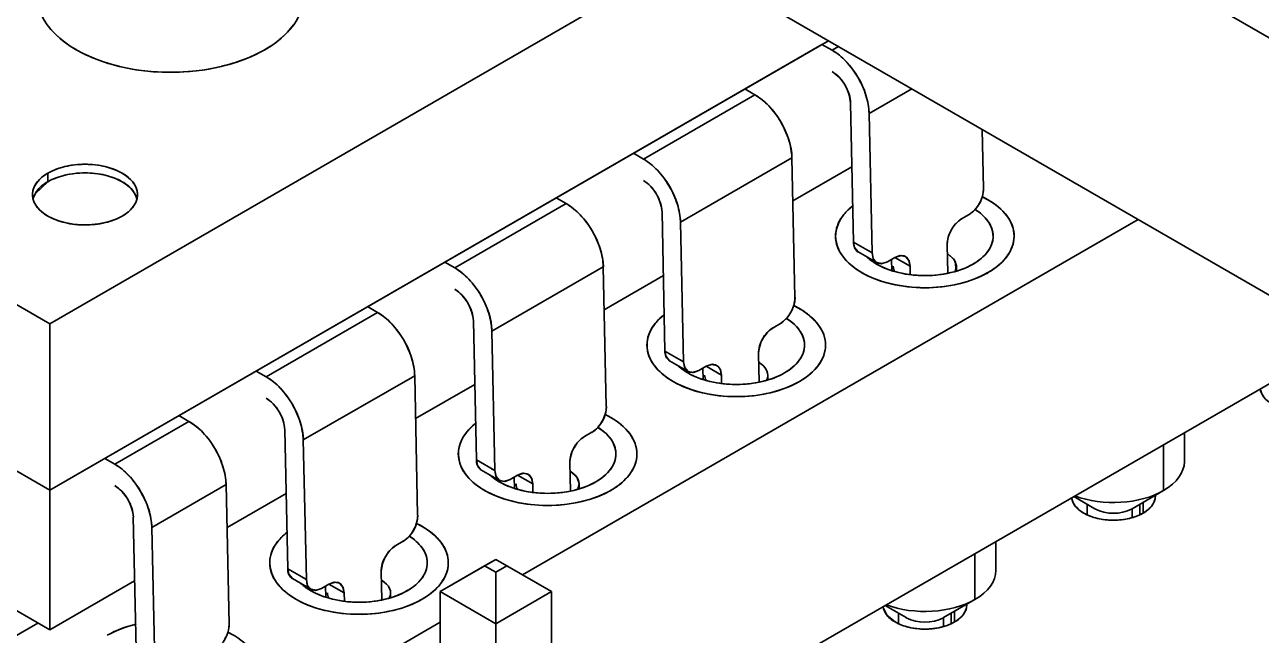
# Model space of a CAD drawing. Extents: x 146 to 1134, y 78 to 926.
# Drawn here: x 788.86 to 800.64, y 861.7 to 867.51 of the extents above; entities that cross this region are included whole.
import ezdxf

# ---------------------------------------------------------------- set-up
doc = ezdxf.new("R2010")
doc.units = 0

msp = doc.modelspace()

# ---------------------------------------------------------------- linework, layer by layer
at = {"color": 7, "lineweight": 35}
for p, q in [((754.612, 894.001), (819.524, 856.524)), ((756.733, 890.326), (817.403, 855.299))]:
    msp.add_line(p, q, dxfattribs=at)
at = {"color": 7, "lineweight": 35, "ltscale": 0.174438}
for p, q in [((795.142, 868.151), (789.1, 864.662)), ((789.1, 864.662), (795.142, 868.151))]:
    msp.add_line(p, q, dxfattribs=at)
at = {"color": 7, "lineweight": 35, "ltscale": 0.214061}
msp.add_line((796.515, 867.358), (789.1, 863.077), dxfattribs=at)
at = {"color": 7, "lineweight": 35, "ltscale": 0.212289}
msp.add_line((789.1, 863.077), (796.453, 867.323), dxfattribs=at)
at = {"color": 7, "lineweight": 35, "ltscale": 0.002759}
for p, q in [((796.453, 867.323), (796.549, 867.268)), ((796.453, 867.323), (796.549, 867.268)), ((795.814, 866.843), (795.718, 866.898)), ((795.814, 866.843), (795.718, 866.898)), ((794.018, 865.806), (793.922, 865.861)), ((794.018, 865.806), (793.922, 865.861)), ((792.861, 865.249), (792.957, 865.194)), ((792.861, 865.249), (792.957, 865.194)), ((792.221, 864.769), (792.126, 864.825)), ((792.221, 864.769), (792.126, 864.825)), ((790.425, 863.732), (790.33, 863.788)), ((790.425, 863.732), (790.33, 863.788)), ((789.623, 863.379), (789.718, 863.324)), ((789.623, 863.379), (789.718, 863.324))]:
    msp.add_line(p, q, dxfattribs=at)
at = {"color": 7, "lineweight": 35, "ltscale": 0.001773}
for p, q in [((796.61, 867.303), (796.549, 867.268)), ((796.549, 867.268), (796.61, 867.303))]:
    msp.add_line(p, q, dxfattribs=at)
at = {"color": 7, "lineweight": 35, "ltscale": 0.011724}
for p, q in [((797.309, 866.9), (796.902, 866.666)), ((796.902, 866.666), (797.309, 866.9))]:
    msp.add_line(p, q, dxfattribs=at)
at = {"color": 7, "lineweight": 35, "ltscale": 0.030619}
for p, q in [((794.753, 866.231), (795.814, 866.843)), ((795.814, 866.843), (794.753, 866.231)), ((795.106, 865.629), (796.167, 866.241)), ((796.167, 866.241), (795.106, 865.629)), ((794.018, 865.806), (792.957, 865.194)), ((792.957, 865.194), (794.018, 865.806)), ((794.371, 865.204), (793.31, 864.592)), ((793.31, 864.592), (794.371, 865.204)), ((791.161, 864.157), (792.221, 864.769)), ((792.221, 864.769), (791.161, 864.157)), ((791.514, 863.555), (792.575, 864.167)), ((792.575, 864.167), (791.514, 863.555))]:
    msp.add_line(p, q, dxfattribs=at)
at = {"color": 7, "lineweight": 35, "ltscale": 0.033102}
for p, q in [((796.726, 866.763), (796.754, 865.439)), ((796.754, 865.439), (796.726, 866.763)), ((793.134, 864.689), (793.162, 863.365)), ((793.162, 863.365), (793.134, 864.689)), ((791.338, 863.652), (791.366, 862.328)), ((791.366, 862.328), (791.338, 863.652))]:
    msp.add_line(p, q, dxfattribs=at)
at = {"color": 7, "lineweight": 35, "ltscale": 0.033232}
for p, q in [((796.902, 866.666), (796.931, 865.337)), ((796.902, 866.666), (796.931, 865.337)), ((796.196, 864.912), (796.167, 866.241)), ((796.196, 864.912), (796.167, 866.241)), ((795.106, 865.629), (795.135, 864.3)), ((795.106, 865.629), (795.135, 864.3)), ((794.399, 863.875), (794.371, 865.204)), ((794.399, 863.875), (794.371, 865.204)), ((792.603, 862.838), (792.575, 864.167)), ((792.603, 862.838), (792.575, 864.167)), ((791.514, 863.555), (791.543, 862.226)), ((791.514, 863.555), (791.543, 862.226)), ((790.807, 861.801), (790.779, 863.13)), ((790.807, 861.801), (790.779, 863.13))]:
    msp.add_line(p, q, dxfattribs=at)
at = {"color": 7, "lineweight": 35, "ltscale": 0.014096}
msp.add_line((797.992, 865.949), (797.979, 866.513), dxfattribs=at)
msp.add_line((797.992, 865.949), (797.979, 866.513), dxfattribs=at)
at = {"color": 7, "lineweight": 35, "ltscale": 0.002758}
for p, q in [((794.657, 866.286), (794.753, 866.231)), ((794.657, 866.286), (794.753, 866.231)), ((791.065, 864.212), (791.161, 864.157)), ((791.065, 864.212), (791.161, 864.157))]:
    msp.add_line(p, q, dxfattribs=at)
at = {"color": 7, "lineweight": 35, "ltscale": 0.002042}
for p, q in [((789.082, 866.096), (789.082, 866.015)), ((789.082, 866.015), (789.082, 866.096)), ((795.987, 864.624), (796.058, 864.665)), ((795.987, 864.624), (796.058, 864.665)), ((795.28, 864.216), (795.351, 864.257)), ((795.28, 864.216), (795.351, 864.257)), ((792.395, 862.55), (792.466, 862.591)), ((792.395, 862.55), (792.466, 862.591)), ((791.688, 862.142), (791.758, 862.183)), ((791.688, 862.142), (791.758, 862.183))]:
    msp.add_line(p, q, dxfattribs=at)
at = {"color": 7, "lineweight": 35, "ltscale": 0.01625}
for p, q in [((796.739, 866.158), (796.176, 865.833)), ((796.176, 865.833), (796.739, 866.158))]:
    msp.add_line(p, q, dxfattribs=at)
at = {"color": 7, "lineweight": 35, "ltscale": 0.001529}
for p, q in [((798.034, 865.843), (797.98, 865.872)), ((798.034, 865.843), (797.98, 865.872)), ((794.442, 863.769), (794.388, 863.798)), ((794.442, 863.769), (794.388, 863.798))]:
    msp.add_line(p, q, dxfattribs=at)
at = {"color": 7, "lineweight": 35, "ltscale": 0.033104}
for p, q in [((794.93, 865.726), (794.958, 864.402)), ((794.958, 864.402), (794.93, 865.726))]:
    msp.add_line(p, q, dxfattribs=at)
at = {"color": 7, "lineweight": 35, "ltscale": 0.002041}
for p, q in [((797.783, 865.661), (797.854, 865.702)), ((797.783, 865.661), (797.854, 865.702)), ((797.076, 865.253), (797.147, 865.294)), ((797.076, 865.253), (797.147, 865.294)), ((794.191, 863.587), (794.262, 863.628)), ((794.191, 863.587), (794.262, 863.628)), ((793.484, 863.179), (793.555, 863.22)), ((793.484, 863.179), (793.555, 863.22))]:
    msp.add_line(p, q, dxfattribs=at)
at = {"color": 7, "lineweight": 35, "ltscale": 0.129619}
for p, q in [((784.609, 865.67), (789.1, 863.077)), ((789.1, 863.077), (784.609, 865.67))]:
    msp.add_line(p, q, dxfattribs=at)
at = {"color": 7, "lineweight": 35, "ltscale": 0.169257}
for p, q in [((799.464, 865.656), (793.6, 862.271)), ((793.6, 862.271), (799.464, 865.656)), ((795.58, 861.128), (801.443, 864.513)), ((801.443, 864.513), (795.58, 861.128))]:
    msp.add_line(p, q, dxfattribs=at)
at = {"color": 7, "lineweight": 35, "ltscale": 0.041209}
for p, q in [((789.1, 864.662), (787.672, 865.486)), ((787.672, 865.486), (789.1, 864.662))]:
    msp.add_line(p, q, dxfattribs=at)
at = {"color": 7, "lineweight": 35, "ltscale": 0.005105}
for p, q in [((796.754, 865.439), (796.931, 865.337)), ((796.931, 865.337), (796.754, 865.439)), ((795.179, 864.207), (795.002, 864.309)), ((793.383, 863.17), (793.206, 863.272)), ((791.366, 862.328), (791.543, 862.226)), ((791.543, 862.226), (791.366, 862.328)), ((791.587, 862.133), (791.41, 862.235))]:
    msp.add_line(p, q, dxfattribs=at)
at = {"color": 7, "lineweight": 35, "ltscale": 0.005106}
for p, q in [((796.975, 865.244), (796.798, 865.346)), ((793.162, 863.365), (793.339, 863.263)), ((793.339, 863.263), (793.162, 863.365))]:
    msp.add_line(p, q, dxfattribs=at)
at = {"color": 7, "lineweight": 35, "ltscale": 0.000920205}
msp.add_line((796.899, 865.355), (796.931, 865.337), dxfattribs=at)
msp.add_line((796.899, 865.355), (796.931, 865.337), dxfattribs=at)
at = {"color": 7, "lineweight": 35, "ltscale": 0.006795}
for p, q in [((797.651, 865.143), (797.645, 865.414)), ((797.651, 865.143), (797.645, 865.414)), ((794.059, 863.069), (794.053, 863.34)), ((794.059, 863.069), (794.053, 863.34)), ((792.263, 862.032), (792.257, 862.303)), ((792.263, 862.032), (792.257, 862.303))]:
    msp.add_line(p, q, dxfattribs=at)
at = {"color": 7, "lineweight": 35, "ltscale": 0.002706}
for p, q in [((797.116, 865.276), (797.118, 865.168)), ((791.727, 862.165), (791.73, 862.057))]:
    msp.add_line(p, q, dxfattribs=at)
at = {"color": 7, "lineweight": 35, "ltscale": 0.002704}
for p, q in [((797.118, 865.168), (797.116, 865.276)), ((795.319, 864.239), (795.322, 864.131)), ((793.523, 863.202), (793.526, 863.094)), ((793.526, 863.094), (793.523, 863.202)), ((791.73, 862.057), (791.727, 862.165))]:
    msp.add_line(p, q, dxfattribs=at)
at = {"color": 7, "lineweight": 35, "ltscale": 0.004184}
for p, q in [((797.147, 865.294), (797.292, 865.21)), ((797.147, 865.294), (797.292, 865.21)), ((793.555, 863.22), (793.699, 863.136)), ((793.555, 863.22), (793.699, 863.136))]:
    msp.add_line(p, q, dxfattribs=at)
at = {"color": 7, "lineweight": 35, "ltscale": 0.016248}
for p, q in [((794.943, 865.121), (794.38, 864.796)), ((794.38, 864.796), (794.943, 865.121)), ((791.351, 863.047), (790.788, 862.722)), ((790.788, 862.722), (791.351, 863.047))]:
    msp.add_line(p, q, dxfattribs=at)
at = {"color": 7, "lineweight": 35, "ltscale": 0.002019}
for p, q in [((797.292, 865.21), (797.293, 865.129)), ((797.292, 865.21), (797.293, 865.129)), ((793.699, 863.136), (793.701, 863.056)), ((793.699, 863.136), (793.701, 863.056))]:
    msp.add_line(p, q, dxfattribs=at)
at = {"color": 7, "lineweight": 35, "ltscale": 0.00118}
for p, q in [((797.733, 865.163), (797.733, 865.21)), ((794.141, 863.089), (794.141, 863.136)), ((792.345, 862.052), (792.345, 862.099))]:
    msp.add_line(p, q, dxfattribs=at)
at = {"color": 7, "lineweight": 35, "ltscale": 0.001528}
for p, q in [((796.238, 864.806), (796.184, 864.835)), ((796.238, 864.806), (796.184, 864.835)), ((792.646, 862.732), (792.592, 862.761)), ((792.646, 862.732), (792.592, 862.761)), ((790.85, 861.695), (790.796, 861.724)), ((790.85, 861.695), (790.796, 861.724))]:
    msp.add_line(p, q, dxfattribs=at)
at = {"color": 7, "lineweight": 35, "ltscale": 0.039624}
for p, q in [((789.1, 863.077), (789.1, 864.662)), ((789.1, 864.662), (789.1, 863.077))]:
    msp.add_line(p, q, dxfattribs=at)
at = {"color": 7, "lineweight": 35, "ltscale": 0.033234}
msp.add_line((793.31, 864.592), (793.339, 863.263), dxfattribs=at)
msp.add_line((793.31, 864.592), (793.339, 863.263), dxfattribs=at)
at = {"color": 7, "lineweight": 35, "ltscale": 0.005104}
for p, q in [((794.958, 864.402), (795.135, 864.3)), ((795.135, 864.3), (794.958, 864.402))]:
    msp.add_line(p, q, dxfattribs=at)
at = {"color": 7, "lineweight": 35, "ltscale": 0.000919442}
for p, q in [((795.103, 864.318), (795.135, 864.3)), ((795.103, 864.318), (795.135, 864.3)), ((791.511, 862.244), (791.543, 862.226)), ((791.511, 862.244), (791.543, 862.226))]:
    msp.add_line(p, q, dxfattribs=at)
at = {"color": 7, "lineweight": 35, "ltscale": 0.006793}
msp.add_line((795.855, 864.106), (795.849, 864.377), dxfattribs=at)
msp.add_line((795.855, 864.106), (795.849, 864.377), dxfattribs=at)
at = {"color": 7, "lineweight": 35, "ltscale": 0.123244}
for p, q in [((784.83, 864.212), (789.1, 861.747)), ((789.1, 861.747), (784.83, 864.212))]:
    msp.add_line(p, q, dxfattribs=at)
at = {"color": 7, "lineweight": 35, "ltscale": 0.002703}
msp.add_line((795.322, 864.131), (795.319, 864.239), dxfattribs=at)
at = {"color": 7, "lineweight": 35, "ltscale": 0.004185}
for p, q in [((795.351, 864.257), (795.496, 864.173)), ((795.351, 864.257), (795.496, 864.173)), ((791.758, 862.183), (791.903, 862.099)), ((791.758, 862.183), (791.903, 862.099))]:
    msp.add_line(p, q, dxfattribs=at)
at = {"color": 7, "lineweight": 35, "ltscale": 0.002018}
for p, q in [((795.496, 864.173), (795.497, 864.093)), ((795.496, 864.173), (795.497, 864.093)), ((791.903, 862.099), (791.905, 862.019)), ((791.903, 862.099), (791.905, 862.019))]:
    msp.add_line(p, q, dxfattribs=at)
at = {"color": 7, "lineweight": 35, "ltscale": 0.001178}
msp.add_line((795.937, 864.126), (795.937, 864.173), dxfattribs=at)
at = {"color": 7, "lineweight": 35, "ltscale": 0.016249}
for p, q in [((793.147, 864.084), (792.584, 863.759)), ((792.584, 863.759), (793.147, 864.084))]:
    msp.add_line(p, q, dxfattribs=at)
at = {"color": 7, "lineweight": 35, "ltscale": 0.020412}
for p, q in [((790.425, 863.732), (789.718, 863.324)), ((789.718, 863.324), (790.425, 863.732))]:
    msp.add_line(p, q, dxfattribs=at)
at = {"color": 7, "lineweight": 35, "ltscale": 0.006885}
for p, q in [((799.904, 863.349), (799.904, 863.624)), ((798.108, 862.312), (798.108, 862.587))]:
    msp.add_line(p, q, dxfattribs=at)
at = {"color": 7, "lineweight": 35, "ltscale": 0.010921}
for p, q in [((799.706, 863.51), (799.706, 863.073)), ((799.706, 863.51), (799.706, 863.073)), ((797.91, 862.473), (797.91, 862.036)), ((797.91, 862.473), (797.91, 862.036))]:
    msp.add_line(p, q, dxfattribs=at)
at = {"color": 7, "lineweight": 35, "ltscale": 0.000921526}
msp.add_line((793.307, 863.281), (793.339, 863.263), dxfattribs=at)
msp.add_line((793.307, 863.281), (793.339, 863.263), dxfattribs=at)
at = {"color": 7, "lineweight": 35, "ltscale": 0.020414}
for p, q in [((790.779, 863.13), (790.072, 862.722)), ((790.072, 862.722), (790.779, 863.13))]:
    msp.add_line(p, q, dxfattribs=at)
at = {"color": 7, "lineweight": 35, "ltscale": 0.033249}
for p, q in [((789.1, 861.747), (789.1, 863.077)), ((789.1, 863.077), (789.1, 861.747))]:
    msp.add_line(p, q, dxfattribs=at)
at = {"color": 7, "lineweight": 35, "ltscale": 0.005818}
msp.add_line((799.052, 862.9), (798.851, 863.016), dxfattribs=at)
at = {"color": 7, "lineweight": 35, "ltscale": 0.008675}
for p, q in [((799.406, 862.9), (799.706, 863.073)), ((799.706, 863.073), (799.406, 862.9))]:
    msp.add_line(p, q, dxfattribs=at)
at = {"color": 7, "lineweight": 35, "ltscale": 0.000157232}
msp.add_line((799.629, 863.022), (799.629, 863.028), dxfattribs=at)
at = {"color": 7, "lineweight": 35, "ltscale": 0.002502}
for p, q in [((798.979, 862.842), (798.979, 862.942)), ((799.479, 862.842), (799.479, 862.942)), ((797.183, 861.805), (797.183, 861.905)), ((797.683, 861.805), (797.683, 861.905))]:
    msp.add_line(p, q, dxfattribs=at)
at = {"color": 7, "lineweight": 35, "ltscale": 0.002116}
msp.add_line((799.406, 862.9), (799.406, 862.815), dxfattribs=at)
at = {"color": 7, "lineweight": 35, "ltscale": 0.002118}
for p, q in [((799.406, 862.9), (799.406, 862.815)), ((797.61, 861.863), (797.61, 861.778)), ((797.61, 861.863), (797.61, 861.778))]:
    msp.add_line(p, q, dxfattribs=at)
at = {"color": 7, "lineweight": 35, "ltscale": 0.002553}
for p, q in [((799.512, 862.961), (799.512, 862.859)), ((799.512, 862.859), (799.512, 862.961))]:
    msp.add_line(p, q, dxfattribs=at)
at = {"color": 7, "lineweight": 35, "ltscale": 0.044984}
msp.add_line((789.934, 861.02), (789.895, 862.819), dxfattribs=at)
at = {"color": 7, "lineweight": 35, "ltscale": 0.044986}
msp.add_line((789.895, 862.819), (789.934, 861.02), dxfattribs=at)
at = {"color": 7, "lineweight": 35, "ltscale": 0.043519}
msp.add_line((790.072, 862.722), (790.109, 860.982), dxfattribs=at)
msp.add_line((790.072, 862.722), (790.109, 860.982), dxfattribs=at)
at = {"color": 7, "lineweight": 35, "ltscale": 0.015309}
for p, q in [((792.817, 862.111), (793.347, 862.417)), ((793.347, 862.417), (793.877, 862.111))]:
    msp.add_line(p, q, dxfattribs=at)
at = {"color": 7, "lineweight": 35, "ltscale": 0.003062}
for p, q in [((793.241, 862.356), (793.347, 862.417)), ((793.241, 862.356), (793.347, 862.417)), ((793.347, 862.417), (793.453, 862.356)), ((793.347, 862.417), (793.453, 862.356)), ((793.347, 862.295), (793.241, 862.356)), ((793.347, 862.295), (793.241, 862.356)), ((793.453, 862.356), (793.347, 862.295)), ((793.453, 862.356), (793.347, 862.295))]:
    msp.add_line(p, q, dxfattribs=at)
at = {"color": 7, "lineweight": 35, "ltscale": 0.012247}
for p, q in [((792.817, 862.111), (793.241, 862.356)), ((793.241, 862.356), (792.817, 862.111)), ((793.453, 862.356), (793.877, 862.111)), ((793.877, 862.111), (793.453, 862.356))]:
    msp.add_line(p, q, dxfattribs=at)
at = {"color": 7, "lineweight": 35, "ltscale": 0.012248}
for p, q in [((793.347, 862.295), (793.347, 861.805)), ((793.347, 861.805), (793.347, 862.295))]:
    msp.add_line(p, q, dxfattribs=at)
at = {"color": 7, "lineweight": 35, "ltscale": 0.023339}
for p, q in [((789.908, 862.214), (789.1, 861.747)), ((789.1, 861.747), (789.908, 862.214))]:
    msp.add_line(p, q, dxfattribs=at)
at = {"color": 7, "lineweight": 35, "ltscale": 0.01531}
for p, q in [((793.347, 861.805), (792.817, 862.111)), ((792.817, 862.111), (793.347, 861.805)), ((793.877, 862.111), (793.347, 861.805)), ((793.347, 861.805), (793.877, 862.111))]:
    msp.add_line(p, q, dxfattribs=at)
at = {"color": 7, "lineweight": 35, "ltscale": 0.051848}
for p, q in [((792.817, 862.111), (792.817, 860.037)), ((792.817, 860.037), (792.817, 862.111))]:
    msp.add_line(p, q, dxfattribs=at)
at = {"color": 7, "lineweight": 35, "ltscale": 0.116351}
for p, q in [((793.877, 862.111), (793.877, 857.457)), ((793.877, 857.457), (793.877, 862.111))]:
    msp.add_line(p, q, dxfattribs=at)
at = {"color": 7, "lineweight": 35, "ltscale": 0.005816}
msp.add_line((797.256, 861.863), (797.055, 861.979), dxfattribs=at)
at = {"color": 7, "lineweight": 35, "ltscale": 0.008676}
for p, q in [((797.61, 861.863), (797.91, 862.036)), ((797.91, 862.036), (797.61, 861.863))]:
    msp.add_line(p, q, dxfattribs=at)
at = {"color": 7, "lineweight": 35, "ltscale": 0.002551}
for p, q in [((797.716, 861.924), (797.716, 861.822)), ((797.716, 861.822), (797.716, 861.924))]:
    msp.add_line(p, q, dxfattribs=at)
at = {"color": 7, "lineweight": 35, "ltscale": 0.000157195}
msp.add_line((797.833, 861.985), (797.833, 861.991), dxfattribs=at)
at = {"color": 7, "lineweight": 35, "ltscale": 0.018497}
for p, q in [((788.346, 861.442), (788.987, 861.812)), ((788.987, 861.812), (788.346, 861.442))]:
    msp.add_line(p, q, dxfattribs=at)
at = {"color": 7, "lineweight": 35, "ltscale": 0.029231}
for p, q in [((792.817, 861.819), (791.804, 861.234)), ((791.804, 861.234), (792.817, 861.819))]:
    msp.add_line(p, q, dxfattribs=at)
at = {"color": 7, "lineweight": 35, "ltscale": 0.036539}
for p, q in [((793.347, 860.343), (793.347, 861.805)), ((793.347, 861.805), (793.347, 860.343))]:
    msp.add_line(p, q, dxfattribs=at)
at = {"color": 7, "lineweight": 35}
for points in [[(789.082, 866.015), (788.963, 865.904), (788.94, 865.851)], [(796.754, 865.439), (796.764, 865.387), (796.798, 865.346)], [(796.931, 865.337), (796.941, 865.285), (796.975, 865.244)], [(797.076, 865.253), (797.017, 865.234), (796.986, 865.239), (796.961, 865.254), (796.942, 865.281), (796.931, 865.337)], [(796.975, 865.244), (797.027, 865.235), (797.076, 865.253)], [(797.147, 865.294), (797.206, 865.313), (797.236, 865.308), (797.261, 865.293), (797.28, 865.266), (797.292, 865.21)], [(797.147, 865.294), (797.195, 865.312), (797.247, 865.303)], [(797.247, 865.303), (797.282, 865.262), (797.292, 865.21)], [(797.72, 865.16), (797.733, 865.215), (797.715, 865.269), (797.647, 865.332)], [(797.647, 865.332), (797.707, 865.281), (797.725, 865.25), (797.727, 865.176), (797.72, 865.16)], [(794.958, 864.402), (794.968, 864.35), (795.002, 864.309)], [(795.135, 864.3), (795.145, 864.248), (795.179, 864.207)], [(795.28, 864.216), (795.221, 864.197), (795.19, 864.202), (795.165, 864.217), (795.146, 864.244), (795.135, 864.3)], [(795.179, 864.207), (795.231, 864.198), (795.28, 864.216)], [(795.351, 864.257), (795.41, 864.276), (795.44, 864.271), (795.465, 864.256), (795.484, 864.229), (795.496, 864.173)], [(795.351, 864.257), (795.399, 864.275), (795.451, 864.266)], [(795.451, 864.266), (795.486, 864.225), (795.496, 864.173)], [(793.162, 863.365), (793.172, 863.313), (793.206, 863.272)], [(793.339, 863.263), (793.349, 863.211), (793.383, 863.17)], [(793.484, 863.179), (793.424, 863.16), (793.394, 863.165), (793.369, 863.18), (793.35, 863.207), (793.339, 863.263)], [(793.555, 863.22), (793.614, 863.239), (793.644, 863.234), (793.669, 863.219), (793.688, 863.192), (793.699, 863.136)], [(793.555, 863.22), (793.603, 863.238), (793.655, 863.229)], [(793.655, 863.229), (793.69, 863.188), (793.699, 863.136)], [(794.128, 863.086), (794.141, 863.141), (794.123, 863.195), (794.055, 863.258)], [(793.383, 863.17), (793.435, 863.161), (793.484, 863.179)], [(791.366, 862.328), (791.376, 862.276), (791.41, 862.235)], [(791.543, 862.226), (791.552, 862.174), (791.587, 862.133)], [(791.688, 862.142), (791.628, 862.123), (791.598, 862.128), (791.573, 862.143), (791.554, 862.17), (791.543, 862.226)], [(791.758, 862.183), (791.818, 862.202), (791.848, 862.198), (791.873, 862.182), (791.892, 862.155), (791.903, 862.099)], [(791.758, 862.183), (791.807, 862.201), (791.859, 862.192)], [(791.859, 862.192), (791.894, 862.151), (791.903, 862.099)], [(791.587, 862.133), (791.639, 862.124), (791.688, 862.142)], [(797.15, 861.822), (797.074, 861.883), (797.034, 861.967)]]:
    msp.add_lwpolyline(points, dxfattribs=at)
for centre, radius, start, end in [((789.762, 868.031), 0.862, 217.1934, 241.5476), ((790.733, 868.032), 0.865, 298.5164, 322.7943), ((790.101, 868.61), 1.534, 240.7224, 257.2744), ((790.395, 868.616), 1.54, 282.742, 299.2294), ((796.242, 866.75), 0.602, 42.974, 59.2952), ((790.241, 869.14), 2.083, 256.731, 270.2172), ((790.257, 869.138), 2.081, 269.7782, 283.2785), ((796.089, 866.598), 0.817, 30.1993, 43.4986), ((796.331, 866.734), 0.396, 4.1885, 56.5828), ((796.395, 866.805), 0.301, 42.974, 59.2951), ((796.319, 866.729), 0.409, 30.1935, 43.4951), ((796.085, 866.589), 0.825, 17.3912, 30.605), ((796.317, 866.724), 0.413, 17.3942, 30.6102), ((795.506, 866.326), 0.602, 42.974, 59.2952), ((796.416, 866.752), 0.31, 1.8903, 17.9023), ((796.283, 866.645), 0.619, 1.8903, 17.9023), ((795.354, 866.174), 0.817, 30.1935, 43.4951), ((795.35, 866.164), 0.825, 17.3942, 30.6102), ((795.548, 866.221), 0.619, 1.8903, 17.9023), ((789.432, 865.361), 0.82, 89.7812, 103.2696), ((789.439, 865.361), 0.82, 76.7304, 90.2188), ((794.446, 865.713), 0.602, 42.974, 59.2952), ((789.244, 865.797), 0.34, 118.4527, 142.8063), ((789.377, 865.57), 0.604, 102.7258, 119.2775), ((789.377, 865.488), 0.604, 102.7258, 119.2775), ((789.432, 865.279), 0.82, 89.7812, 103.2696), ((789.439, 865.279), 0.82, 76.7304, 90.2188), ((789.494, 865.57), 0.604, 60.7225, 77.2742), ((789.494, 865.488), 0.604, 60.7225, 77.2742), ((789.627, 865.797), 0.34, 37.1937, 61.5473), ((794.293, 865.561), 0.817, 30.1993, 43.4986), ((789.122, 865.889), 0.187, 142.608, 179.0138), ((789.244, 865.716), 0.34, 118.4527, 142.8063), ((789.627, 865.716), 0.34, 37.1937, 61.5473), ((789.749, 865.889), 0.187, 0.9862, 37.392), ((794.535, 865.697), 0.396, 4.1885, 56.5828), ((794.599, 865.768), 0.301, 42.974, 59.2951), ((794.523, 865.692), 0.409, 30.1935, 43.4951), ((794.289, 865.552), 0.825, 17.3912, 30.605), ((797.683, 865.959), 0.31, 303.6159, 358.1124), ((797.712, 865.952), 0.28, 329.0684, 359.3265), ((789.122, 865.895), 0.187, 180.9862, 217.392), ((789.136, 865.801), 0.202, 143.5063, 165.5214), ((789.735, 865.8), 0.202, 14.5271, 36.4907), ((789.749, 865.895), 0.187, 322.608, 359.0138), ((794.521, 865.687), 0.413, 17.3942, 30.6102), ((794.62, 865.715), 0.31, 1.8903, 17.9023), ((797.759, 865.335), 0.577, 37.1937, 61.5473), ((797.759, 865.335), 0.577, 37.1937, 61.5473), ((789.244, 865.987), 0.34, 217.1937, 241.5473), ((789.627, 865.987), 0.34, 298.4527, 322.8063), ((793.71, 865.289), 0.602, 42.974, 59.2952), ((793.558, 865.137), 0.817, 30.1935, 43.4951), ((794.487, 865.608), 0.619, 1.8903, 17.9023), ((797.057, 865.385), 0.507, 127.6866, 143.8239), ((797.057, 865.385), 0.507, 127.6866, 143.8239), ((797.708, 865.934), 0.274, 302.0564, 332.7182), ((797.693, 865.385), 0.425, 36.8598, 59.1482), ((789.377, 866.215), 0.604, 240.7225, 257.2742), ((789.432, 866.423), 0.82, 256.7304, 270.2188), ((789.439, 866.423), 0.82, 269.7812, 283.2696), ((789.494, 866.215), 0.604, 282.7258, 299.2775), ((796.9, 865.491), 0.318, 142.608, 179.0138), ((796.9, 865.491), 0.318, 142.608, 179.0138), ((797.954, 865.404), 0.31, 123.6159, 178.1124), ((797.928, 865.429), 0.274, 122.0564, 152.7182), ((797.84, 865.492), 0.243, 0.9862, 37.392), ((797.965, 865.491), 0.318, 0.9775, 37.3371), ((797.965, 865.491), 0.318, 0.9862, 37.392), ((793.554, 865.128), 0.825, 17.3942, 30.6102), ((796.9, 865.502), 0.318, 180.9862, 217.392), ((796.901, 865.502), 0.318, 180.9775, 217.3371), ((797.925, 865.411), 0.28, 149.0684, 179.3265), ((797.84, 865.5), 0.243, 322.608, 359.0138), ((797.965, 865.502), 0.318, 322.608, 359.0138), ((797.965, 865.502), 0.318, 322.608, 359.0138), ((793.752, 865.184), 0.619, 1.8903, 17.9023), ((796.859, 865.43), 0.105, 175.0648, 233.8937), ((797.682, 865.619), 0.441, 298.4527, 322.8063), ((797.107, 865.657), 0.577, 217.1937, 241.5473), ((797.107, 865.657), 0.577, 217.1937, 241.5473), ((797.223, 865.673), 0.508, 227.4955, 240.5169), ((797.357, 865.915), 0.785, 240.7225, 257.2742), ((797.509, 865.915), 0.785, 282.7258, 299.2775), ((797.759, 865.657), 0.577, 298.4527, 322.8063), ((797.759, 865.657), 0.577, 298.4527, 322.8063), ((792.65, 864.676), 0.602, 42.974, 59.2952), ((797.334, 866.044), 1.027, 240.7225, 257.2742), ((797.334, 866.044), 1.027, 240.7225, 257.2742), ((797.24, 865.211), 0.108, 180.5202, 208.6352), ((797.24, 865.211), 0.108, 180.522, 208.6687), ((797.429, 866.187), 1.066, 256.7304, 270.2188), ((797.437, 866.187), 1.066, 269.7812, 283.2696), ((797.532, 866.044), 1.027, 282.7258, 299.2775), ((797.532, 866.044), 1.027, 282.7258, 299.2775), ((792.739, 864.66), 0.396, 4.1885, 56.5828), ((792.803, 864.731), 0.301, 42.974, 59.2951), ((792.497, 864.524), 0.817, 30.1993, 43.4986), ((797.427, 866.399), 1.394, 256.7304, 270.2188), ((797.427, 866.399), 1.394, 256.7304, 270.2188), ((797.438, 866.399), 1.394, 269.7812, 283.2696), ((797.438, 866.399), 1.394, 269.7812, 283.2696), ((792.727, 864.655), 0.409, 30.1935, 43.4951), ((792.493, 864.515), 0.825, 17.3912, 30.605), ((795.887, 864.922), 0.31, 303.6159, 358.1124), ((795.916, 864.915), 0.28, 329.0684, 359.3265), ((791.914, 864.252), 0.602, 42.974, 59.2952), ((792.725, 864.65), 0.413, 17.3942, 30.6102), ((792.824, 864.679), 0.31, 1.8903, 17.9023), ((792.691, 864.571), 0.619, 1.8903, 17.9023), ((795.912, 864.897), 0.274, 302.0564, 332.7182), ((795.963, 864.298), 0.577, 37.1937, 61.5473), ((795.963, 864.298), 0.577, 37.1937, 61.5473), ((791.762, 864.1), 0.817, 30.1935, 43.4951), ((795.104, 864.454), 0.318, 142.608, 179.0138), ((795.104, 864.454), 0.318, 142.608, 179.0138), ((795.261, 864.348), 0.507, 127.6866, 143.8239), ((795.261, 864.348), 0.507, 127.6866, 143.8239), ((795.897, 864.348), 0.425, 36.8598, 59.1482), ((796.169, 864.454), 0.318, 0.9862, 37.392), ((796.169, 864.454), 0.318, 0.9862, 37.392), ((796.158, 864.367), 0.309, 123.5918, 178.1381), ((796.129, 864.374), 0.28, 149.0684, 179.3265), ((796.132, 864.392), 0.274, 122.0564, 152.7182), ((796.044, 864.455), 0.243, 0.9862, 37.392), ((791.758, 864.091), 0.825, 17.3942, 30.6102), ((795.104, 864.465), 0.318, 180.9862, 217.392), ((795.105, 864.465), 0.318, 180.9775, 217.3371), ((795.063, 864.393), 0.105, 175.0648, 233.8937), ((796.044, 864.463), 0.243, 322.608, 359.0138), ((796.169, 864.465), 0.318, 322.608, 359.0138), ((796.169, 864.465), 0.318, 322.608, 359.0138), ((791.956, 864.147), 0.619, 1.8903, 17.9023), ((795.886, 864.582), 0.441, 298.4527, 322.8063), ((795.311, 864.62), 0.577, 217.1937, 241.5473), ((795.311, 864.62), 0.577, 217.1937, 241.5473), ((795.427, 864.636), 0.508, 227.4955, 240.5169), ((795.561, 864.878), 0.785, 240.7225, 257.2742), ((795.444, 864.174), 0.108, 180.5202, 208.6352), ((795.444, 864.174), 0.108, 180.522, 208.6687), ((795.712, 864.878), 0.785, 282.7258, 299.2775), ((795.963, 864.62), 0.577, 298.4527, 322.8063), ((795.963, 864.62), 0.577, 298.4527, 322.8063), ((790.854, 863.639), 0.602, 42.974, 59.2952), ((790.701, 863.487), 0.817, 30.1993, 43.4986), ((795.538, 865.007), 1.027, 240.7225, 257.2742), ((795.538, 865.007), 1.027, 240.7225, 257.2742), ((795.633, 865.15), 1.066, 256.7304, 270.2188), ((795.641, 865.15), 1.066, 269.7812, 283.2696), ((795.736, 865.007), 1.027, 282.7258, 299.2775), ((795.736, 865.007), 1.027, 282.7258, 299.2775), ((790.943, 863.623), 0.396, 4.1885, 56.5828), ((791.007, 863.694), 0.301, 42.974, 59.2951), ((795.631, 865.362), 1.394, 256.7304, 270.2188), ((795.631, 865.362), 1.394, 256.7304, 270.2188), ((795.642, 865.362), 1.394, 269.7812, 283.2696), ((795.642, 865.362), 1.394, 269.7812, 283.2696), ((800.78, 864.064), 0.155, 188.4673, 216.9009), ((790.931, 863.618), 0.409, 30.1935, 43.4951), ((790.929, 863.613), 0.413, 17.3942, 30.6102), ((790.697, 863.478), 0.825, 17.3912, 30.605), ((794.091, 863.885), 0.31, 303.6159, 358.1124), ((794.12, 863.878), 0.28, 329.0684, 359.3265), ((790.118, 863.215), 0.602, 42.974, 59.2952), ((791.028, 863.642), 0.31, 1.8903, 17.9023), ((790.895, 863.534), 0.619, 1.8903, 17.9023), ((793.464, 863.311), 0.507, 127.6866, 143.8239), ((793.464, 863.311), 0.507, 127.6866, 143.8239), ((794.116, 863.86), 0.274, 302.0564, 332.7182), ((794.167, 863.261), 0.577, 37.1937, 61.5473), ((794.167, 863.261), 0.577, 37.1937, 61.5473), ((789.966, 863.063), 0.817, 30.1935, 43.4951), ((793.308, 863.417), 0.318, 142.608, 179.0138), ((793.308, 863.417), 0.318, 142.608, 179.0138), ((794.362, 863.33), 0.31, 123.6159, 178.1124), ((794.336, 863.355), 0.274, 122.0564, 152.7182), ((794.101, 863.311), 0.425, 36.8598, 59.1482), ((794.373, 863.417), 0.318, 0.9862, 37.392), ((794.373, 863.417), 0.318, 0.9862, 37.392), ((789.962, 863.054), 0.825, 17.3942, 30.6102), ((794.332, 863.337), 0.28, 149.0684, 179.3265), ((794.248, 863.418), 0.243, 0.9862, 37.392), ((793.308, 863.428), 0.318, 180.9862, 217.392), ((793.309, 863.428), 0.318, 180.9775, 217.3371), ((793.267, 863.356), 0.105, 175.0648, 233.8937), ((794.248, 863.426), 0.243, 322.608, 359.0138), ((794.373, 863.428), 0.318, 322.608, 359.0138), ((794.373, 863.428), 0.318, 322.608, 359.0138), ((789.411, 862.807), 0.602, 42.974, 59.2952), ((790.16, 863.11), 0.619, 1.8903, 17.9023), ((793.515, 863.583), 0.577, 217.1937, 241.5473), ((793.515, 863.583), 0.577, 217.1937, 241.5473), ((793.631, 863.599), 0.508, 227.4955, 240.5169), ((794.09, 863.545), 0.441, 298.4527, 322.8063), ((794.167, 863.583), 0.577, 298.4527, 322.8063), ((794.167, 863.583), 0.577, 298.4527, 322.8063), ((789.565, 862.861), 0.301, 42.974, 59.2952), ((789.501, 862.79), 0.396, 4.1885, 56.5828), ((789.259, 862.655), 0.817, 30.1935, 43.4951), ((793.765, 863.841), 0.785, 240.7225, 257.2742), ((793.648, 863.137), 0.108, 180.5202, 208.6352), ((793.648, 863.137), 0.108, 180.522, 208.6687), ((793.916, 863.841), 0.785, 282.7258, 299.2775), ((789.489, 862.785), 0.409, 30.1993, 43.4986), ((789.487, 862.781), 0.413, 17.3942, 30.6102), ((789.255, 862.645), 0.825, 17.3942, 30.6102), ((793.742, 863.971), 1.027, 240.7225, 257.2742), ((793.742, 863.971), 1.027, 240.7225, 257.2742), ((793.837, 864.113), 1.066, 256.7304, 270.2188), ((793.845, 864.113), 1.066, 269.7812, 283.2696), ((793.94, 863.971), 1.027, 282.7258, 299.2775), ((793.94, 863.971), 1.027, 282.7258, 299.2775), ((798.984, 863.027), 0.155, 188.4673, 216.9009), ((799.479, 863.025), 0.15, 322.608, 359.0138), ((789.586, 862.809), 0.31, 1.8903, 17.9023), ((789.453, 862.702), 0.619, 1.8903, 17.9023), ((793.835, 864.326), 1.394, 256.7304, 270.2188), ((793.835, 864.326), 1.394, 256.7304, 270.2188), ((793.846, 864.326), 1.394, 269.7812, 283.2696), ((793.846, 864.326), 1.394, 269.7812, 283.2696), ((799.076, 863.098), 0.272, 217.1937, 241.5473), ((799.229, 863.252), 0.395, 243.3521, 296.6479), ((799.229, 863.252), 0.395, 243.3521, 296.6479), ((799.382, 863.098), 0.272, 298.4527, 322.8063), ((792.295, 862.848), 0.31, 303.6159, 358.1124), ((792.324, 862.842), 0.28, 329.0684, 359.3265), ((799.182, 863.28), 0.483, 240.7225, 257.2742), ((799.226, 863.447), 0.656, 256.7304, 270.2188), ((799.231, 863.447), 0.656, 269.7812, 283.2696), ((799.275, 863.28), 0.483, 282.7258, 299.2775), ((791.668, 862.274), 0.507, 127.6866, 143.8239), ((791.668, 862.274), 0.507, 127.6866, 143.8239), ((792.32, 862.823), 0.274, 302.0564, 332.7182), ((792.305, 862.274), 0.425, 36.8598, 59.1482), ((792.37, 862.224), 0.577, 37.1937, 61.5473), ((792.37, 862.224), 0.577, 37.1937, 61.5473), ((791.512, 862.38), 0.318, 142.608, 179.0138), ((791.512, 862.38), 0.318, 142.608, 179.0138), ((792.566, 862.293), 0.309, 123.5918, 178.1381), ((792.54, 862.318), 0.274, 122.0564, 152.7182), ((792.452, 862.381), 0.243, 0.9862, 37.392), ((792.577, 862.38), 0.318, 0.9775, 37.3371), ((792.577, 862.38), 0.318, 0.9862, 37.392), ((792.536, 862.3), 0.28, 149.0684, 179.3265), ((791.512, 862.391), 0.318, 180.9862, 217.392), ((791.513, 862.391), 0.318, 180.9775, 217.3371), ((791.471, 862.319), 0.105, 175.0648, 233.8937), ((792.452, 862.389), 0.243, 322.608, 359.0138), ((792.577, 862.391), 0.318, 322.608, 359.0138), ((792.577, 862.391), 0.318, 322.608, 359.0138), ((791.719, 862.546), 0.577, 217.1937, 241.5473), ((791.719, 862.546), 0.577, 217.1937, 241.5473), ((791.835, 862.562), 0.508, 227.4955, 240.5169), ((792.294, 862.508), 0.441, 298.4527, 322.8063), ((792.37, 862.546), 0.577, 298.4527, 322.8063), ((792.37, 862.546), 0.577, 298.4527, 322.8063), ((791.969, 862.805), 0.785, 240.7225, 257.2742), ((791.852, 862.1), 0.108, 180.5202, 208.6352), ((791.852, 862.1), 0.108, 180.522, 208.6687), ((792.12, 862.805), 0.785, 282.7258, 299.2775), ((791.946, 862.934), 1.027, 240.7225, 257.2742), ((791.946, 862.934), 1.027, 240.7225, 257.2742), ((792.039, 863.289), 1.394, 256.7304, 270.2188), ((792.039, 863.289), 1.394, 256.7304, 270.2188), ((792.041, 863.076), 1.066, 256.7304, 270.2188), ((792.049, 863.076), 1.066, 269.7812, 283.2696), ((792.05, 863.289), 1.394, 269.7812, 283.2696), ((792.05, 863.289), 1.394, 269.7812, 283.2696), ((792.144, 862.934), 1.027, 282.7258, 299.2775), ((792.144, 862.934), 1.027, 282.7258, 299.2775), ((797.188, 861.99), 0.155, 188.4673, 216.9009), ((797.683, 861.988), 0.15, 322.608, 359.0138), ((797.279, 862.061), 0.272, 217.1937, 241.5473), ((797.386, 862.243), 0.483, 240.7225, 257.2742), ((797.433, 862.215), 0.395, 243.3521, 296.6479), ((797.433, 862.215), 0.395, 243.3521, 296.6479), ((797.479, 862.243), 0.483, 282.7258, 299.2775), ((797.586, 862.061), 0.272, 298.4527, 322.8063), ((790.153, 860.791), 1.036, 102.8219, 119.2169), ((790.153, 860.791), 1.036, 102.8219, 119.2169), ((790.15, 860.8), 1.027, 102.7258, 119.2775), ((790.15, 860.8), 1.027, 102.7258, 119.2775), ((790.499, 861.812), 0.31, 303.6159, 358.1124), ((790.528, 861.805), 0.28, 329.0684, 359.3265), ((797.43, 862.41), 0.656, 256.7304, 270.2188), ((797.435, 862.41), 0.656, 269.7812, 283.2696)]:
    msp.add_arc(centre, radius, start, end, dxfattribs=at)
for centre, major_axis, start_param, end_param in [((790.249, 867.79), (1.27, 0), 5.497787, 8.63938), ((790.249, 867.79), (1.27, 0), 2.356194, 5.497787), ((796.549, 866.86), (0.25, -0.433), 0.810455, 2.356194), ((795.814, 866.435), (0.25, -0.433), 0.810455, 2.356194), ((789.435, 865.892), (0.5, 0), 5.497787, 8.63938), ((794.753, 865.823), (0.25, -0.433), 0.810455, 2.356194), ((789.435, 865.892), (0.5, 0), 2.356194, 5.497787), ((789.435, 865.81), (0.5, 0), 0.141042, 2.356194), ((797.433, 865.496), (0.85, 0), 5.497787, 7.154432), ((797.433, 865.496), (0.85, 0), 5.497787, 7.154432), ((794.018, 865.398), (0.25, -0.433), 0.810455, 2.356194), ((797.433, 865.496), (0.85, 0), 2.512016, 5.497787), ((797.433, 865.496), (0.85, 0), 2.512016, 5.497787), ((797.433, 865.496), (0.65, 0), 5.497787, 7.025224), ((797.433, 865.496), (0.65, 0), 3.696717, 5.497787), ((792.957, 864.786), (0.25, -0.433), 0.810455, 2.356194), ((792.221, 864.361), (0.25, -0.433), 0.810455, 2.356194), ((795.637, 864.459), (0.85, 0), 5.497787, 7.154432), ((795.637, 864.459), (0.85, 0), 5.497787, 7.154432), ((795.637, 864.459), (0.85, 0), 2.512016, 5.497787), ((795.637, 864.459), (0.85, 0), 2.512016, 5.497787), ((795.637, 864.459), (0.65, 0), 5.497787, 7.025224), ((795.637, 864.173), (0.3, 0), 5.986434, 7.058688), ((795.637, 864.173), (0.3, 0), 5.986066, 7.058688), ((795.637, 864.459), (0.65, 0), 3.696717, 5.497787), ((791.161, 863.749), (0.25, -0.433), 0.810455, 2.356194), ((801.025, 864.059), (0.4, 0), 3.218581, 3.926991), ((790.425, 863.324), (0.25, -0.433), 0.810455, 2.356194), ((793.841, 863.422), (0.85, 0), 2.512016, 5.497787), ((793.841, 863.422), (0.85, 0), 2.512016, 5.497787), ((793.841, 863.422), (0.85, 0), 5.497787, 7.154432), ((793.841, 863.422), (0.85, 0), 5.497787, 7.154432), ((793.841, 863.422), (0.65, 0), 5.497787, 7.024634), ((799.229, 863.349), (0.675, 0), 5.497787, 6.283185), ((799.229, 863.349), (0.675, 0), 5.497787, 6.283185), ((789.718, 862.916), (0.25, -0.433), 0.810455, 2.356194), ((793.841, 863.422), (0.65, 0), 3.696717, 5.497787), ((793.841, 863.136), (0.3, 0), 5.986066, 7.058688), ((799.229, 863.022), (0.4, 0), 3.218581, 3.926991), ((799.229, 863.349), (0.675, 0), 4.135542, 5.497787), ((799.229, 863.349), (0.675, 0), 4.135542, 5.497787), ((799.229, 863.022), (0.4, 0), 3.926991, 6.310184), ((792.045, 862.385), (0.85, 0), 5.497787, 7.154432), ((792.045, 862.385), (0.85, 0), 5.497787, 7.154432), ((792.045, 862.385), (0.85, 0), 2.512016, 5.497787), ((792.045, 862.385), (0.85, 0), 2.512016, 5.497787), ((792.045, 862.385), (0.65, 0), 5.497787, 7.025224), ((797.433, 862.312), (0.675, 0), 5.497787, 6.283185), ((797.433, 862.312), (0.675, 0), 5.497787, 6.283185), ((792.045, 862.385), (0.65, 0), 3.696717, 5.497787), ((792.045, 862.099), (0.3, 0), 5.986434, 7.058688), ((792.045, 862.099), (0.3, 0), 5.986066, 7.058688), ((797.433, 862.312), (0.675, 0), 4.135542, 5.497787), ((797.433, 862.312), (0.675, 0), 4.135542, 5.497787), ((797.433, 861.985), (0.4, 0), 3.926991, 6.310184), ((790.249, 861.348), (0.85, 0), 5.497787, 7.154432), ((790.249, 861.348), (0.85, 0), 5.497787, 7.154432)]:
    msp.add_ellipse(centre, major_axis=major_axis, ratio=0.57735, start_param=start_param, end_param=end_param, dxfattribs=at)

doc.saveas('drawing.dxf')
